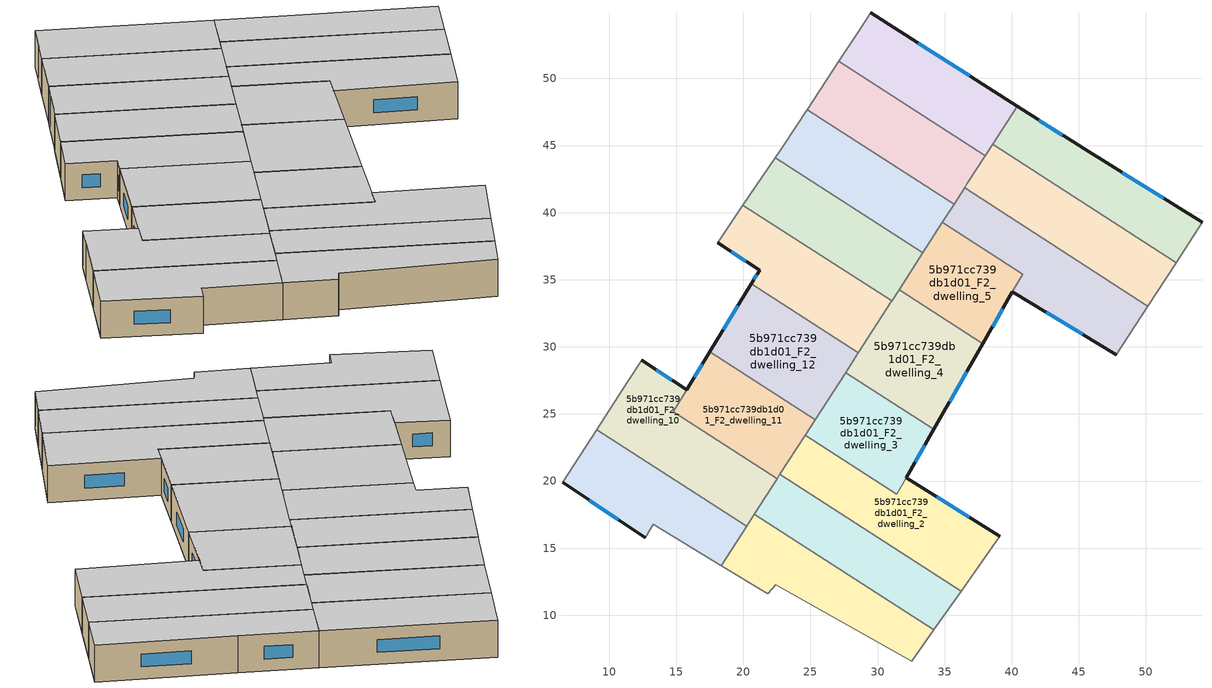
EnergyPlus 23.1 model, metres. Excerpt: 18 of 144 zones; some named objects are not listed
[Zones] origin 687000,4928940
5b971cc739db1d01_F2_dwelling_0
 floor to 5b971cc739db1d01_F1_dwelling_0 (EU_floor_Construction): 34.19,8.92 32.55,6.59 22.43,12.28 21.81,11.59 18.36,13.7 20.83,17.54 z6
 wall adiabatic (EU_wall_Construction): 18.36,13.7 21.81,11.59 22.43,12.28 32.55,6.59 34.19,8.92 z6:9
 wall to 5b971cc739db1d01_F2_dwelling_1 (EU_wall_Construction): 34.19,8.92 20.83,17.54 z6:9
 wall to 5b971cc739db1d01_F2_dwelling_9 (EU_wall_Construction): 20.25,16.63 18.36,13.7 z6:9
 wall to 5b971cc739db1d01_F2_dwelling_10 (EU_wall_Construction): 20.83,17.53 20.25,16.63 z6:9
 ceiling to 5b971cc739db1d01_F3_dwelling_0 (EU_floor_Construction): 32.55,6.59 34.19,8.92 20.83,17.54 18.36,13.7 21.81,11.59 22.43,12.28 z9
5b971cc739db1d01_F2_dwelling_1
 floor to 5b971cc739db1d01_F1_dwelling_1 (EU_floor_Construction): 36.22,11.8 34.19,8.92 20.83,17.54 22.53,20.18 22.73,20.49 z6
 wall adiabatic (EU_wall_Construction): 34.19,8.92 36.22,11.8 z6:9
 wall to 5b971cc739db1d01_F2_dwelling_2 (EU_wall_Construction): 36.22,11.8 22.73,20.49 z6:9
 wall to 5b971cc739db1d01_F2_dwelling_10 (EU_wall_Construction): 22.53,20.18 20.83,17.54 z6:9
 wall to 5b971cc739db1d01_F2_dwelling_11 (EU_wall_Construction): 22.73,20.49 22.53,20.18 z6:9
 ceiling to 5b971cc739db1d01_F3_dwelling_1 (EU_floor_Construction): 34.19,8.92 36.22,11.8 22.73,20.49 22.53,20.18 20.83,17.54 z9
5b971cc739db1d01_F2_dwelling_10
 floor to 5b971cc739db1d01_F1_dwelling_10 (EU_floor_Construction): 15.77,26.81 14.77,25.18 22.53,20.18 20.25,16.63 9.07,23.83 11.36,27.38 12.42,29.01 z6
 wall outside (EU_wall_Construction): 15.77,26.81 12.42,29.01 z6:9
 wall adiabatic (EU_wall_Construction): 12.42,29.01 11.36,27.38 9.07,23.83 z6:9
 wall to 5b971cc739db1d01_F2_dwelling_11 (EU_wall_Construction): 22.53,20.18 14.77,25.18 15.77,26.81 z6:9
 wall to 5b971cc739db1d01_F2_dwelling_9 (EU_wall_Construction): 9.07,23.83 20.25,16.63 z6:9
 window (EU_Window_Construction): 14.68,27.53 13.51,28.29 z6.98:8.02
 ceiling to 5b971cc739db1d01_F3_dwelling_10 (EU_floor_Construction): 20.25,16.63 22.53,20.18 14.77,25.18 15.77,26.81 12.42,29.01 11.36,27.38 9.07,23.83 z9
5b971cc739db1d01_F2_dwelling_11
 floor to 5b971cc739db1d01_F1_dwelling_11 (EU_floor_Construction): 25.35,24.56 22.53,20.18 14.77,25.18 17.49,29.62 z6
 wall outside (EU_wall_Construction): 17.49,29.62 15.77,26.81 z6:9
 wall to 5b971cc739db1d01_F2_dwelling_12 (EU_wall_Construction): 25.35,24.56 17.49,29.62 z6:9
 wall to 5b971cc739db1d01_F2_dwelling_2 (EU_wall_Construction): 22.73,20.49 24.62,23.42 z6:9
 wall to 5b971cc739db1d01_F2_dwelling_3 (EU_wall_Construction): 24.62,23.42 25.35,24.56 z6:9
 window (EU_Window_Construction): 16.93,28.71 16.33,27.73 z6.98:8.02
 ceiling to 5b971cc739db1d01_F3_dwelling_11 (EU_floor_Construction): 22.53,20.18 25.35,24.56 17.49,29.62 14.77,25.18 z9
5b971cc739db1d01_F2_dwelling_12
 floor to 5b971cc739db1d01_F1_dwelling_12 (EU_floor_Construction): 28.58,29.57 25.35,24.56 17.49,29.62 20.6,34.71 z6
 wall outside (EU_wall_Construction): 20.6,34.71 17.49,29.62 z6:9
 wall to 5b971cc739db1d01_F2_dwelling_13 (EU_wall_Construction): 28.58,29.57 20.6,34.71 z6:9
 wall to 5b971cc739db1d01_F2_dwelling_3 (EU_wall_Construction): 25.35,24.56 27.62,28.08 z6:9
 wall to 5b971cc739db1d01_F2_dwelling_4 (EU_wall_Construction): 27.62,28.08 28.58,29.57 z6:9
 window (EU_Window_Construction): 19.59,33.06 18.5,31.28 z6.98:8.02
 ceiling to 5b971cc739db1d01_F3_dwelling_12 (EU_floor_Construction): 25.35,24.56 28.58,29.57 20.6,34.71 17.49,29.62 z9
5b971cc739db1d01_F2_dwelling_13
 floor to 5b971cc739db1d01_F1_dwelling_13 (EU_floor_Construction): 31.06,33.42 28.58,29.57 20.6,34.71 21.21,35.71 18.08,37.77 19.97,40.56 z6
 wall outside (EU_wall_Construction): 18.08,37.77 21.21,35.71 20.6,34.71 z6:9
 wall to 5b971cc739db1d01_F2_dwelling_14 (EU_wall_Construction): 31.06,33.42 19.97,40.56 z6:9
 wall adiabatic (EU_wall_Construction): 19.97,40.56 18.08,37.77 z6:9
 wall to 5b971cc739db1d01_F2_dwelling_4 (EU_wall_Construction): 28.58,29.57 31.06,33.42 z6:9
 window (EU_Window_Construction): 21.01,35.38 20.8,35.03 / 19.1,37.1 20.19,36.38 z6.98:8.02
 ceiling to 5b971cc739db1d01_F3_dwelling_13 (EU_floor_Construction): 28.58,29.57 31.06,33.42 19.97,40.56 18.08,37.77 21.21,35.71 20.6,34.71 z9
5b971cc739db1d01_F2_dwelling_14
 floor to 5b971cc739db1d01_F1_dwelling_14 (EU_floor_Construction): 33.37,37.01 31.06,33.42 19.97,40.56 22.37,44.1 z6
 wall adiabatic (EU_wall_Construction): 22.37,44.1 19.97,40.56 z6:9
 wall to 5b971cc739db1d01_F2_dwelling_15 (EU_wall_Construction): 33.37,37.01 22.37,44.1 z6:9
 wall to 5b971cc739db1d01_F2_dwelling_5 (EU_wall_Construction): 31.61,34.27 33.37,37.01 z6:9
 wall to 5b971cc739db1d01_F2_dwelling_4 (EU_wall_Construction): 31.06,33.42 31.61,34.27 z6:9
 ceiling to 5b971cc739db1d01_F3_dwelling_14 (EU_floor_Construction): 31.06,33.42 33.37,37.01 22.37,44.1 19.97,40.56 z9
5b971cc739db1d01_F2_dwelling_15
 floor to 5b971cc739db1d01_F1_dwelling_15 (EU_floor_Construction): 35.7,40.62 33.37,37.01 22.37,44.1 22.7,44.59 24.17,46.79 24.57,47.4 24.75,47.68 z6
 wall adiabatic (EU_wall_Construction): 24.75,47.68 24.57,47.4 24.17,46.79 22.7,44.59 22.37,44.1 z6:9
 wall to 5b971cc739db1d01_F2_dwelling_16 (EU_wall_Construction): 35.7,40.62 24.75,47.68 z6:9
 wall to 5b971cc739db1d01_F2_dwelling_6 (EU_wall_Construction): 34.83,39.28 35.7,40.62 z6:9
 wall to 5b971cc739db1d01_F2_dwelling_5 (EU_wall_Construction): 33.37,37.01 34.83,39.28 z6:9
 ceiling to 5b971cc739db1d01_F3_dwelling_15 (EU_floor_Construction): 33.37,37.01 35.7,40.62 24.75,47.68 24.57,47.4 24.17,46.79 22.7,44.59 22.37,44.1 z9
5b971cc739db1d01_F2_dwelling_16
 floor to 5b971cc739db1d01_F1_dwelling_16 (EU_floor_Construction): 38.04,44.25 35.7,40.62 24.75,47.68 27.13,51.28 z6
 wall adiabatic (EU_wall_Construction): 27.13,51.28 24.75,47.68 z6:9
 wall to 5b971cc739db1d01_F2_dwelling_17 (EU_wall_Construction): 38.04,44.25 27.13,51.28 z6:9
 wall to 5b971cc739db1d01_F2_dwelling_7 (EU_wall_Construction): 36.49,41.84 36.7,42.18 38.04,44.25 z6:9
 wall to 5b971cc739db1d01_F2_dwelling_6 (EU_wall_Construction): 35.7,40.62 36.49,41.84 z6:9
 ceiling to 5b971cc739db1d01_F3_dwelling_16 (EU_floor_Construction): 35.7,40.62 38.04,44.25 27.13,51.28 24.75,47.68 z9
5b971cc739db1d01_F2_dwelling_17
 floor to 5b971cc739db1d01_F1_dwelling_17 (EU_floor_Construction): 40.4,47.92 38.04,44.25 27.13,51.28 28.45,53.29 29.49,54.88 z6
 wall outside (EU_wall_Construction): 40.4,47.92 29.49,54.88 z6:9
 wall adiabatic (EU_wall_Construction): 29.49,54.88 28.45,53.29 27.13,51.28 z6:9
 wall to 5b971cc739db1d01_F2_dwelling_8 (EU_wall_Construction): 38.57,45.08 40.4,47.92 z6:9
 wall to 5b971cc739db1d01_F2_dwelling_7 (EU_wall_Construction): 38.04,44.26 38.57,45.08 z6:9
 window (EU_Window_Construction): 36.85,50.19 33.04,52.62 z6.98:8.02
 ceiling to 5b971cc739db1d01_F3_dwelling_17 (EU_floor_Construction): 38.04,44.25 40.4,47.92 29.49,54.88 28.45,53.29 27.13,51.28 z9
5b971cc739db1d01_F2_dwelling_2
 floor to 5b971cc739db1d01_F1_dwelling_2 (EU_floor_Construction): 39.12,15.9 36.22,11.8 22.73,20.49 24.62,23.42 31.43,19.03 32.14,20.26 z6
 wall outside (EU_wall_Construction): 39.12,15.9 32.14,20.26 z6:9
 wall adiabatic (EU_wall_Construction): 36.22,11.8 39.12,15.9 z6:9
 wall to 5b971cc739db1d01_F2_dwelling_3 (EU_wall_Construction): 32.14,20.26 31.43,19.03 24.62,23.42 z6:9
 window (EU_Window_Construction): 36.85,17.32 34.41,18.84 z6.98:8.02
 ceiling to 5b971cc739db1d01_F3_dwelling_2 (EU_floor_Construction): 36.22,11.8 39.12,15.9 32.14,20.26 31.43,19.03 24.62,23.42 22.73,20.49 z9
5b971cc739db1d01_F2_dwelling_3
 floor to 5b971cc739db1d01_F1_dwelling_3 (EU_floor_Construction): 34.19,23.84 31.43,19.03 24.62,23.42 27.62,28.08 z6
 wall outside (EU_wall_Construction): 32.14,20.26 34.19,23.84 z6:9
 wall to 5b971cc739db1d01_F2_dwelling_4 (EU_wall_Construction): 34.19,23.84 27.62,28.08 z6:9
 window (EU_Window_Construction): 32.8,21.43 33.52,22.68 z6.98:8.02
 ceiling to 5b971cc739db1d01_F3_dwelling_3 (EU_floor_Construction): 31.43,19.03 34.19,23.84 27.62,28.08 24.62,23.42 z9
5b971cc739db1d01_F2_dwelling_4
 floor to 5b971cc739db1d01_F1_dwelling_4 (EU_floor_Construction): 37.85,30.24 34.19,23.84 27.62,28.08 31.61,34.27 z6
 wall outside (EU_wall_Construction): 34.19,23.84 37.85,30.24 z6:9
 wall to 5b971cc739db1d01_F2_dwelling_5 (EU_wall_Construction): 37.85,30.24 31.61,34.27 z6:9
 window (EU_Window_Construction): 35.38,25.93 36.66,28.16 z6.98:8.02
 ceiling to 5b971cc739db1d01_F3_dwelling_4 (EU_floor_Construction): 34.19,23.84 37.85,30.24 31.61,34.27 27.62,28.08 z9
5b971cc739db1d01_F2_dwelling_5
 floor to 5b971cc739db1d01_F1_dwelling_5 (EU_floor_Construction): 40.82,35.42 37.85,30.24 31.61,34.27 34.83,39.28 z6
 wall outside (EU_wall_Construction): 37.85,30.24 40.06,34.09 z6:9
 wall to 5b971cc739db1d01_F2_dwelling_6 (EU_wall_Construction): 40.06,34.09 40.82,35.42 34.83,39.28 z6:9
 window (EU_Window_Construction): 38.57,31.49 39.34,32.84 z6.98:8.02
 ceiling to 5b971cc739db1d01_F3_dwelling_5 (EU_floor_Construction): 37.85,30.24 40.82,35.42 34.83,39.28 31.61,34.27 z9
5b971cc739db1d01_F2_dwelling_6
 floor to 5b971cc739db1d01_F1_dwelling_6 (EU_floor_Construction): 50.15,33.04 47.8,29.4 40.06,34.09 40.82,35.42 34.83,39.28 36.49,41.84 z6
 wall outside (EU_wall_Construction): 40.06,34.09 47.8,29.4 z6:9
 wall to 5b971cc739db1d01_F2_dwelling_7 (EU_wall_Construction): 50.15,33.04 36.49,41.84 z6:9
 wall adiabatic (EU_wall_Construction): 47.8,29.4 50.15,33.04 z6:9
 window (EU_Window_Construction): 42.57,32.56 45.28,30.92 z6.98:8.02
 ceiling to 5b971cc739db1d01_F3_dwelling_6 (EU_floor_Construction): 47.8,29.4 50.15,33.04 36.49,41.84 34.83,39.28 40.82,35.42 40.06,34.09 z9
5b971cc739db1d01_F2_dwelling_7
 floor to 5b971cc739db1d01_F1_dwelling_7 (EU_floor_Construction): 52.24,36.28 50.15,33.04 36.49,41.84 36.7,42.18 38.57,45.08 z6
 wall to 5b971cc739db1d01_F2_dwelling_8 (EU_wall_Construction): 52.24,36.28 38.57,45.08 z6:9
 wall adiabatic (EU_wall_Construction): 50.15,33.04 52.24,36.28 z6:9
 ceiling to 5b971cc739db1d01_F3_dwelling_7 (EU_floor_Construction): 50.15,33.04 52.24,36.28 38.57,45.08 36.7,42.18 36.49,41.84 z9
5b971cc739db1d01_F2_dwelling_8
 floor to 5b971cc739db1d01_F1_dwelling_8 (EU_floor_Construction): 54.18,39.28 52.24,36.28 38.57,45.08 40.4,47.92 45.39,44.75 z6
 wall outside (EU_wall_Construction): 54.18,39.28 45.39,44.75 40.4,47.92 z6:9
 wall adiabatic (EU_wall_Construction): 52.24,36.28 54.18,39.28 z6:9
 window (EU_Window_Construction): 43.77,45.78 42.02,46.89 / 51.32,41.06 48.25,42.97 z6.98:8.02
 ceiling to 5b971cc739db1d01_F3_dwelling_8 (EU_floor_Construction): 52.24,36.28 54.18,39.28 45.39,44.75 40.4,47.92 38.57,45.08 z9
5b971cc739db1d01_F2_dwelling_9
 floor to 5b971cc739db1d01_F1_dwelling_9 (EU_floor_Construction): 20.25,16.63 18.36,13.7 13.3,16.78 12.68,15.78 6.53,19.9 9.07,23.83 z6
 wall outside (EU_wall_Construction): 6.53,19.9 12.68,15.78 z6:9
 wall adiabatic (EU_wall_Construction): 12.68,15.78 13.3,16.78 18.36,13.7 / 9.07,23.83 6.53,19.9 z6:9
 window (EU_Window_Construction): 8.53,18.56 10.68,17.12 z6.98:8.02
 ceiling to 5b971cc739db1d01_F3_dwelling_9 (EU_floor_Construction): 18.36,13.7 20.25,16.63 9.07,23.83 6.53,19.9 12.68,15.78 13.3,16.78 z9
[Building]
EU S2 Campaign: North Axis=0; Terrain=City; Solar Distribution=FullExterior
[Site:Location]
Bologna: Latitude=44.5; Longitude=11.25; Time Zone=1; Elevation=37
[SizingPeriod:WeatherFileDays]
AnnualSizingPeriod: Begin Month=1; Begin Day of Month=1; End Month=12; End Day of Month=31; Day of Week for Start Day=Monday; Use Weather File Daylight Saving Period=No; Use Weather File Rain and Snow Indicators=No
[MATERIAL]
EU_InternalMass_Material: Roughness=MediumRough; Thickness=0.1; Conductivity=1; Density=1800; Specific Heat=900; Thermal Absorptance=0.9; Solar Absorptance=0.7; Visible Absorptance=0.7
[MATERIAL:NOMASS] Roughness=MediumRough; Thermal Absorptance=0.9; Solar Absorptance=0.7; Visible Absorptance=0.7
Name | Thermal Resistance
EU_wall_NoMass | 0.905828
EU_floor_NoMass | 0.67114
[WINDOWMATERIAL:SIMPLEGLAZINGSYSTEM]
EU_Window_SimpleGlazing: UFactor=4.52486; Solar Heat Gain Coefficient=0.85; Visible Transmittance=0.85
[CONSTRUCTION]
EU_wall_Construction: EU_wall_NoMass
EU_floor_Construction: EU_floor_NoMass
EU_Window_Construction: EU_Window_SimpleGlazing
EU_InternalMass_Construction: EU_InternalMass_Material
[ZONE] Type=1; Multiplier=1; Ceiling Height=autocalculate; Floor Area=autocalculate; Part of Total Floor Area=Yes
Name | Volume
5b971cc739db1d01_F2_dwelling_0 | 168.436
5b971cc739db1d01_F2_dwelling_1 | 168.46
5b971cc739db1d01_F2_dwelling_10 | 191.74
5b971cc739db1d01_F2_dwelling_11 | 145.154
5b971cc739db1d01_F2_dwelling_12 | 168.438
5b971cc739db1d01_F2_dwelling_13; 5b971cc739db1d01_F2_dwelling_16; 5b971cc739db1d01_F2_dwelling_4 | 168.426
5b971cc739db1d01_F2_dwelling_14 | 168.458
5b971cc739db1d01_F2_dwelling_15 | 168.444
5b971cc739db1d01_F2_dwelling_17 | 168.457
5b971cc739db1d01_F2_dwelling_2 | 204.521
5b971cc739db1d01_F2_dwelling_3 | 132.349
5b971cc739db1d01_F2_dwelling_5 | 130.07
5b971cc739db1d01_F2_dwelling_6 | 187.3
5b971cc739db1d01_F2_dwelling_7 | 187.932
5b971cc739db1d01_F2_dwelling_8 | 168.45
5b971cc739db1d01_F2_dwelling_9 | 168.433
[INTERNALMASS] Construction=EU_InternalMass_Construction
Name | Zone or ZoneList | Surface Area
5b971cc739db1d01_F2_dwelling_0_EU_InternalMass | 5b971cc739db1d01_F2_dwelling_0 | 56.1451
5b971cc739db1d01_F2_dwelling_1_EU_InternalMass | 5b971cc739db1d01_F2_dwelling_1 | 56.1549
5b971cc739db1d01_F2_dwelling_2_EU_InternalMass | 5b971cc739db1d01_F2_dwelling_2 | 68.1744
5b971cc739db1d01_F2_dwelling_3_EU_InternalMass | 5b971cc739db1d01_F2_dwelling_3 | 44.1213
5b971cc739db1d01_F2_dwelling_4_EU_InternalMass | 5b971cc739db1d01_F2_dwelling_4 | 56.1423
5b971cc739db1d01_F2_dwelling_5_EU_InternalMass | 5b971cc739db1d01_F2_dwelling_5 | 43.3524
5b971cc739db1d01_F2_dwelling_6_EU_InternalMass | 5b971cc739db1d01_F2_dwelling_6 | 62.4369
5b971cc739db1d01_F2_dwelling_7_EU_InternalMass | 5b971cc739db1d01_F2_dwelling_7 | 62.642
5b971cc739db1d01_F2_dwelling_8_EU_InternalMass | 5b971cc739db1d01_F2_dwelling_8 | 56.1504
5b971cc739db1d01_F2_dwelling_9_EU_InternalMass | 5b971cc739db1d01_F2_dwelling_9 | 56.1443
5b971cc739db1d01_F2_dwelling_10_EU_InternalMass | 5b971cc739db1d01_F2_dwelling_10 | 63.9151
5b971cc739db1d01_F2_dwelling_11_EU_InternalMass | 5b971cc739db1d01_F2_dwelling_11 | 48.3802
5b971cc739db1d01_F2_dwelling_12_EU_InternalMass | 5b971cc739db1d01_F2_dwelling_12 | 56.1462
5b971cc739db1d01_F2_dwelling_13_EU_InternalMass | 5b971cc739db1d01_F2_dwelling_13 | 56.1421
5b971cc739db1d01_F2_dwelling_14_EU_InternalMass | 5b971cc739db1d01_F2_dwelling_14 | 56.1528
5b971cc739db1d01_F2_dwelling_15_EU_InternalMass | 5b971cc739db1d01_F2_dwelling_15 | 56.1477
5b971cc739db1d01_F2_dwelling_16_EU_InternalMass | 5b971cc739db1d01_F2_dwelling_16 | 56.1423
5b971cc739db1d01_F2_dwelling_17_EU_InternalMass | 5b971cc739db1d01_F2_dwelling_17 | 56.1525
[OTHEREQUIPMENT] Fuel Type=Electricity; Design Level Calculation Method=Watts/Area; Power per Zone Floor Area=1; Fraction Latent=0; Fraction Radiant=0; Fraction Lost=0; Carbon Dioxide Generation Rate=0; EndUse Subcategory=EU_Step8_InternalGains
Name | Zone or ZoneList or Space or SpaceList | Schedule
EU_Step8_InternalGain_5b971cc739db1d01_F2_dwelling_0_f000 | 5b971cc739db1d01_F2_dwelling_0 | EU_Step8_GainSchedule_5b971cc739db1d01_F2_dwelling_0_f000
EU_Step8_InternalGain_5b971cc739db1d01_F2_dwelling_1_f000 | 5b971cc739db1d01_F2_dwelling_1 | EU_Step8_GainSchedule_5b971cc739db1d01_F2_dwelling_1_f000
EU_Step8_InternalGain_5b971cc739db1d01_F2_dwelling_2_f000 | 5b971cc739db1d01_F2_dwelling_2 | EU_Step8_GainSchedule_5b971cc739db1d01_F2_dwelling_2_f000
EU_Step8_InternalGain_5b971cc739db1d01_F2_dwelling_3_f000 | 5b971cc739db1d01_F2_dwelling_3 | EU_Step8_GainSchedule_5b971cc739db1d01_F2_dwelling_3_f000
EU_Step8_InternalGain_5b971cc739db1d01_F2_dwelling_4_f000 | 5b971cc739db1d01_F2_dwelling_4 | EU_Step8_GainSchedule_5b971cc739db1d01_F2_dwelling_4_f000
EU_Step8_InternalGain_5b971cc739db1d01_F2_dwelling_5_f000 | 5b971cc739db1d01_F2_dwelling_5 | EU_Step8_GainSchedule_5b971cc739db1d01_F2_dwelling_5_f000
EU_Step8_InternalGain_5b971cc739db1d01_F2_dwelling_6_f000 | 5b971cc739db1d01_F2_dwelling_6 | EU_Step8_GainSchedule_5b971cc739db1d01_F2_dwelling_6_f000
EU_Step8_InternalGain_5b971cc739db1d01_F2_dwelling_7_f000 | 5b971cc739db1d01_F2_dwelling_7 | EU_Step8_GainSchedule_5b971cc739db1d01_F2_dwelling_7_f000
EU_Step8_InternalGain_5b971cc739db1d01_F2_dwelling_8_f000 | 5b971cc739db1d01_F2_dwelling_8 | EU_Step8_GainSchedule_5b971cc739db1d01_F2_dwelling_8_f000
EU_Step8_InternalGain_5b971cc739db1d01_F2_dwelling_9_f000 | 5b971cc739db1d01_F2_dwelling_9 | EU_Step8_GainSchedule_5b971cc739db1d01_F2_dwelling_9_f000
EU_Step8_InternalGain_5b971cc739db1d01_F2_dwelling_10_f000 | 5b971cc739db1d01_F2_dwelling_10 | EU_Step8_GainSchedule_5b971cc739db1d01_F2_dwelling_10_f000
EU_Step8_InternalGain_5b971cc739db1d01_F2_dwelling_11_f000 | 5b971cc739db1d01_F2_dwelling_11 | EU_Step8_GainSchedule_5b971cc739db1d01_F2_dwelling_11_f000
EU_Step8_InternalGain_5b971cc739db1d01_F2_dwelling_12_f000 | 5b971cc739db1d01_F2_dwelling_12 | EU_Step8_GainSchedule_5b971cc739db1d01_F2_dwelling_12_f000
EU_Step8_InternalGain_5b971cc739db1d01_F2_dwelling_13_f000 | 5b971cc739db1d01_F2_dwelling_13 | EU_Step8_GainSchedule_5b971cc739db1d01_F2_dwelling_13_f000
EU_Step8_InternalGain_5b971cc739db1d01_F2_dwelling_14_f000 | 5b971cc739db1d01_F2_dwelling_14 | EU_Step8_GainSchedule_5b971cc739db1d01_F2_dwelling_14_f000
EU_Step8_InternalGain_5b971cc739db1d01_F2_dwelling_15_f000 | 5b971cc739db1d01_F2_dwelling_15 | EU_Step8_GainSchedule_5b971cc739db1d01_F2_dwelling_15_f000
EU_Step8_InternalGain_5b971cc739db1d01_F2_dwelling_16_f000 | 5b971cc739db1d01_F2_dwelling_16 | EU_Step8_GainSchedule_5b971cc739db1d01_F2_dwelling_16_f000
EU_Step8_InternalGain_5b971cc739db1d01_F2_dwelling_17_f000 | 5b971cc739db1d01_F2_dwelling_17 | EU_Step8_GainSchedule_5b971cc739db1d01_F2_dwelling_17_f000
[ZONEVENTILATION:DESIGNFLOWRATE] Schedule=EU_AlwaysOn; Design Flow Rate Calculation Method=AirChanges/Hour; Air Changes per Hour=0.73129; Ventilation Type=Natural; Fan Pressure Rise=0; Fan Total Efficiency=1; Constant Term Coefficient=1; Temperature Term Coefficient=0; Velocity Term Coefficient=0; Velocity Squared Term Coefficient=0; Minimum Indoor Temperature=-100; Maximum Indoor Temperature=100; Delta Temperature=-100; Minimum Outdoor Temperature=-100; Maximum Outdoor Temperature=100; Maximum Wind Speed=40
Name | Zone or ZoneList or Space or SpaceList
EU_ConstantAir_5b971cc739db1d01_F2_dwelling_0 | 5b971cc739db1d01_F2_dwelling_0
EU_ConstantAir_5b971cc739db1d01_F2_dwelling_1 | 5b971cc739db1d01_F2_dwelling_1
EU_ConstantAir_5b971cc739db1d01_F2_dwelling_2 | 5b971cc739db1d01_F2_dwelling_2
EU_ConstantAir_5b971cc739db1d01_F2_dwelling_3 | 5b971cc739db1d01_F2_dwelling_3
EU_ConstantAir_5b971cc739db1d01_F2_dwelling_4 | 5b971cc739db1d01_F2_dwelling_4
EU_ConstantAir_5b971cc739db1d01_F2_dwelling_5 | 5b971cc739db1d01_F2_dwelling_5
EU_ConstantAir_5b971cc739db1d01_F2_dwelling_6 | 5b971cc739db1d01_F2_dwelling_6
EU_ConstantAir_5b971cc739db1d01_F2_dwelling_7 | 5b971cc739db1d01_F2_dwelling_7
EU_ConstantAir_5b971cc739db1d01_F2_dwelling_8 | 5b971cc739db1d01_F2_dwelling_8
EU_ConstantAir_5b971cc739db1d01_F2_dwelling_9 | 5b971cc739db1d01_F2_dwelling_9
EU_ConstantAir_5b971cc739db1d01_F2_dwelling_10 | 5b971cc739db1d01_F2_dwelling_10
EU_ConstantAir_5b971cc739db1d01_F2_dwelling_11 | 5b971cc739db1d01_F2_dwelling_11
EU_ConstantAir_5b971cc739db1d01_F2_dwelling_12 | 5b971cc739db1d01_F2_dwelling_12
EU_ConstantAir_5b971cc739db1d01_F2_dwelling_13 | 5b971cc739db1d01_F2_dwelling_13
EU_ConstantAir_5b971cc739db1d01_F2_dwelling_14 | 5b971cc739db1d01_F2_dwelling_14
EU_ConstantAir_5b971cc739db1d01_F2_dwelling_15 | 5b971cc739db1d01_F2_dwelling_15
EU_ConstantAir_5b971cc739db1d01_F2_dwelling_16 | 5b971cc739db1d01_F2_dwelling_16
EU_ConstantAir_5b971cc739db1d01_F2_dwelling_17 | 5b971cc739db1d01_F2_dwelling_17
[HVACTEMPLATE:ZONE:IDEALLOADSAIRSYSTEM] System Availability Schedule=EU_AlwaysOn; Maximum Heating Supply Air Temperature=50; Minimum Cooling Supply Air Temperature=13; Maximum Heating Supply Air Humidity Ratio=0.0156; Minimum Cooling Supply Air Humidity Ratio=0.0077; Heating Limit=NoLimit; Cooling Limit=NoLimit; Heating Availability Schedule=EU_AlwaysOn; Cooling Availability Schedule=EU_CoolingOff; Dehumidification Control Type=ConstantSensibleHeatRatio; Cooling Sensible Heat Ratio=0.7; Dehumidification Setpoint=60; Humidification Control Type=None; Humidification Setpoint=30; Outdoor Air Method=None; Outdoor Air Flow Rate per Person=0.00944; Outdoor Air Flow Rate per Zone Floor Area=0; Outdoor Air Flow Rate per Zone=0; Demand Controlled Ventilation Type=None; Outdoor Air Economizer Type=NoEconomizer; Heat Recovery Type=None; Sensible Heat Recovery Effectiveness=0.7; Latent Heat Recovery Effectiveness=0.65
Name | Template Thermostat
5b971cc739db1d01_F2_dwelling_0 | EU_HeatOnly_5b971cc739db1d01_F2_dwelling_0
5b971cc739db1d01_F2_dwelling_1 | EU_HeatOnly_5b971cc739db1d01_F2_dwelling_1
5b971cc739db1d01_F2_dwelling_2 | EU_HeatOnly_5b971cc739db1d01_F2_dwelling_2
5b971cc739db1d01_F2_dwelling_3 | EU_HeatOnly_5b971cc739db1d01_F2_dwelling_3
5b971cc739db1d01_F2_dwelling_4 | EU_HeatOnly_5b971cc739db1d01_F2_dwelling_4
5b971cc739db1d01_F2_dwelling_5 | EU_HeatOnly_5b971cc739db1d01_F2_dwelling_5
5b971cc739db1d01_F2_dwelling_6 | EU_HeatOnly_5b971cc739db1d01_F2_dwelling_6
5b971cc739db1d01_F2_dwelling_7 | EU_HeatOnly_5b971cc739db1d01_F2_dwelling_7
5b971cc739db1d01_F2_dwelling_8 | EU_HeatOnly_5b971cc739db1d01_F2_dwelling_8
5b971cc739db1d01_F2_dwelling_9 | EU_HeatOnly_5b971cc739db1d01_F2_dwelling_9
5b971cc739db1d01_F2_dwelling_10 | EU_HeatOnly_5b971cc739db1d01_F2_dwelling_10
5b971cc739db1d01_F2_dwelling_11 | EU_HeatOnly_5b971cc739db1d01_F2_dwelling_11
5b971cc739db1d01_F2_dwelling_12 | EU_HeatOnly_5b971cc739db1d01_F2_dwelling_12
5b971cc739db1d01_F2_dwelling_13 | EU_HeatOnly_5b971cc739db1d01_F2_dwelling_13
5b971cc739db1d01_F2_dwelling_14 | EU_HeatOnly_5b971cc739db1d01_F2_dwelling_14
5b971cc739db1d01_F2_dwelling_15 | EU_HeatOnly_5b971cc739db1d01_F2_dwelling_15
5b971cc739db1d01_F2_dwelling_16 | EU_HeatOnly_5b971cc739db1d01_F2_dwelling_16
5b971cc739db1d01_F2_dwelling_17 | EU_HeatOnly_5b971cc739db1d01_F2_dwelling_17
[SIZING:ZONE] Zone Cooling Design Supply Air Temperature Input Method=SupplyAirTemperature; Zone Cooling Design Supply Air Temperature=13; Zone Heating Design Supply Air Temperature Input Method=SupplyAirTemperature; Zone Heating Design Supply Air Temperature=50; Zone Cooling Design Supply Air Humidity Ratio=0.008; Zone Heating Design Supply Air Humidity Ratio=0.008; Cooling Design Air Flow Method=DesignDay; Cooling Design Air Flow Rate=0; Cooling Minimum Air Flow per Zone Floor Area=0.000762; Cooling Minimum Air Flow=0; Cooling Minimum Air Flow Fraction=0.2; Heating Design Air Flow Method=DesignDay; Heating Design Air Flow Rate=0; Heating Maximum Air Flow per Zone Floor Area=0.002032; Heating Maximum Air Flow=0.141576; Heating Maximum Air Flow Fraction=0.3; Account for Dedicated Outdoor Air System=No; Dedicated Outdoor Air System Control Strategy=NeutralSupplyAir; Dedicated Outdoor Air Low Setpoint Temperature for Design=autosize; Dedicated Outdoor Air High Setpoint Temperature for Design=autosize; Zone Load Sizing Method=Sensible Load Only No Latent Load; Zone Latent Cooling Design Supply Air Humidity Ratio Input Method=HumidityRatioDifference; Zone Cooling Design Supply Air Humidity Ratio Difference=0.005; Zone Latent Heating Design Supply Air Humidity Ratio Input Method=HumidityRatioDifference; Zone Humidification Design Supply Air Humidity Ratio Difference=0.005
5b971cc739db1d01_F2_dwelling_0; 5b971cc739db1d01_F2_dwelling_1; 5b971cc739db1d01_F2_dwelling_2; 5b971cc739db1d01_F2_dwelling_3; 5b971cc739db1d01_F2_dwelling_4; 5b971cc739db1d01_F2_dwelling_5; 5b971cc739db1d01_F2_dwelling_6; 5b971cc739db1d01_F2_dwelling_7; 5b971cc739db1d01_F2_dwelling_8; 5b971cc739db1d01_F2_dwelling_9; 5b971cc739db1d01_F2_dwelling_10; 5b971cc739db1d01_F2_dwelling_11; 5b971cc739db1d01_F2_dwelling_12; 5b971cc739db1d01_F2_dwelling_13; 5b971cc739db1d01_F2_dwelling_14; 5b971cc739db1d01_F2_dwelling_15; 5b971cc739db1d01_F2_dwelling_16; 5b971cc739db1d01_F2_dwelling_17
[SCHEDULE:CONSTANT]
Name | Hourly Value
EU_AlwaysOn | 1
EU_CoolingOff | 0
[SCHEDULE:FILE] Column Number=1; Rows to Skip at Top=0; Number of Hours of Data=8760; Column Separator=Comma; Interpolate to Timestep=No; Minutes per Item=60; Adjust Schedule for Daylight Savings=Yes
Name | File
EU_Step8_GainSchedule_5b971cc739db1d01_F2_dwelling_0_f000 | ../../schedules/5b971cc739db1d01/5b971cc739db1d01_F2_dwelling_0_f000_gain.csv
EU_Step8_GainSchedule_5b971cc739db1d01_F2_dwelling_1_f000 | ../../schedules/5b971cc739db1d01/5b971cc739db1d01_F2_dwelling_1_f000_gain.csv
EU_Step8_GainSchedule_5b971cc739db1d01_F2_dwelling_2_f000 | ../../schedules/5b971cc739db1d01/5b971cc739db1d01_F2_dwelling_2_f000_gain.csv
EU_Step8_GainSchedule_5b971cc739db1d01_F2_dwelling_3_f000 | ../../schedules/5b971cc739db1d01/5b971cc739db1d01_F2_dwelling_3_f000_gain.csv
EU_Step8_GainSchedule_5b971cc739db1d01_F2_dwelling_4_f000 | ../../schedules/5b971cc739db1d01/5b971cc739db1d01_F2_dwelling_4_f000_gain.csv
EU_Step8_GainSchedule_5b971cc739db1d01_F2_dwelling_5_f000 | ../../schedules/5b971cc739db1d01/5b971cc739db1d01_F2_dwelling_5_f000_gain.csv
EU_Step8_GainSchedule_5b971cc739db1d01_F2_dwelling_6_f000 | ../../schedules/5b971cc739db1d01/5b971cc739db1d01_F2_dwelling_6_f000_gain.csv
EU_Step8_GainSchedule_5b971cc739db1d01_F2_dwelling_7_f000 | ../../schedules/5b971cc739db1d01/5b971cc739db1d01_F2_dwelling_7_f000_gain.csv
EU_Step8_GainSchedule_5b971cc739db1d01_F2_dwelling_8_f000 | ../../schedules/5b971cc739db1d01/5b971cc739db1d01_F2_dwelling_8_f000_gain.csv
EU_Step8_GainSchedule_5b971cc739db1d01_F2_dwelling_9_f000 | ../../schedules/5b971cc739db1d01/5b971cc739db1d01_F2_dwelling_9_f000_gain.csv
EU_Step8_GainSchedule_5b971cc739db1d01_F2_dwelling_10_f000 | ../../schedules/5b971cc739db1d01/5b971cc739db1d01_F2_dwelling_10_f000_gain.csv
EU_Step8_GainSchedule_5b971cc739db1d01_F2_dwelling_11_f000 | ../../schedules/5b971cc739db1d01/5b971cc739db1d01_F2_dwelling_11_f000_gain.csv
EU_Step8_GainSchedule_5b971cc739db1d01_F2_dwelling_12_f000 | ../../schedules/5b971cc739db1d01/5b971cc739db1d01_F2_dwelling_12_f000_gain.csv
EU_Step8_GainSchedule_5b971cc739db1d01_F2_dwelling_13_f000 | ../../schedules/5b971cc739db1d01/5b971cc739db1d01_F2_dwelling_13_f000_gain.csv
EU_Step8_GainSchedule_5b971cc739db1d01_F2_dwelling_14_f000 | ../../schedules/5b971cc739db1d01/5b971cc739db1d01_F2_dwelling_14_f000_gain.csv
EU_Step8_GainSchedule_5b971cc739db1d01_F2_dwelling_15_f000 | ../../schedules/5b971cc739db1d01/5b971cc739db1d01_F2_dwelling_15_f000_gain.csv
EU_Step8_GainSchedule_5b971cc739db1d01_F2_dwelling_16_f000 | ../../schedules/5b971cc739db1d01/5b971cc739db1d01_F2_dwelling_16_f000_gain.csv
EU_Step8_GainSchedule_5b971cc739db1d01_F2_dwelling_17_f000 | ../../schedules/5b971cc739db1d01/5b971cc739db1d01_F2_dwelling_17_f000_gain.csv
